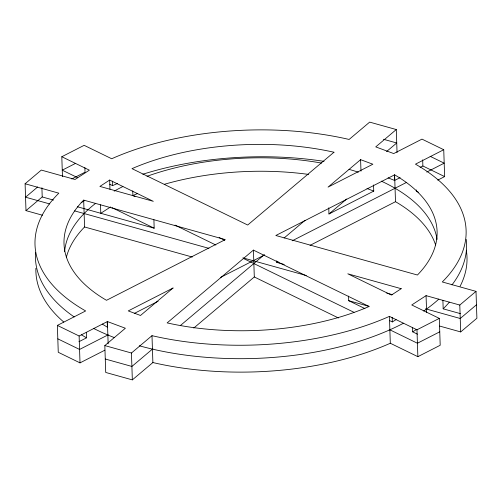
<?xml version="1.0" encoding="UTF-8"?>
<svg xmlns="http://www.w3.org/2000/svg" width="502" height="502" viewBox="0 0 502 502"><rect width="100%" height="100%" fill="white"/><g stroke="black" fill="none" stroke-linecap="round" stroke-linejoin="round"><path stroke-width="0.75" d="M42.475 215.232L25.991 210.633L25.1 183.757L41.321 170.071L75.043 179.484L89.356 170.165L61.802 156.737L62.468 176.704M37.713 186.932L25.546 197.198L49.698 203.937M25.991 210.633L42.212 196.947L41.904 187.729M437.738 180.124L444.634 176.597L443.743 149.721L415.455 164.173A215.672 107.51 -1.9 0 1 442.287 281.955L476.009 291.367L459.788 305.053L426.066 295.647L411.753 304.965L439.306 318.387L440.198 345.263L417.865 356.671L390.311 343.249A215.672 107.51 -1.9 0 1 152.884 362.551L132.34 379.882L105.715 372.453L104.824 345.583L125.368 328.245L107.403 321.55L79.121 336.001L57.366 325.403L58.257 352.278L80.013 362.877L104.849 350.189M132.34 379.882L131.449 353.013L151.993 335.675A215.672 107.51 -1.9 0 0 389.42 316.373L416.974 329.795L439.306 318.387M253.41 250.103L167.135 322.899A186.644 93.039 -1.9 0 0 369.108 306.477L253.41 250.103L254.301 276.972L193.791 328.032M360.599 159.661L328.07 187.102L372.854 164.223L360.599 159.661L360.982 171.176M61.802 156.737L84.135 145.329L111.689 158.751A215.672 107.51 -1.9 0 1 349.116 139.449L369.66 122.118L396.285 129.547L375.741 146.879L393.706 153.574L421.987 139.123L443.743 149.721M152.865 348.752L131.894 366.447L105.269 359.018M180.425 325.497L264.309 254.715M284.088 238.03L305.059 220.334M386.546 151.579L396.731 142.982L383.421 139.267M328.76 207.834L328.961 213.977L346.706 199.005M476.454 304.802L460.234 318.494L425.52 308.805M439.696 326.074L460.679 331.929L476.9 318.243L476.009 291.367M81.136 202.739L84.719 200.411M396.084 319.623L392.332 321.939L389.521 320.571M416.353 329.607L412.644 331.835L412.493 327.36M109.668 180.061L99.898 186.418L153.286 201.315L109.668 180.061L109.969 189.273M110.559 206.937L100.789 213.294L100.513 204.847M75.507 163.401L62.248 170.178L77.754 177.727M71.767 178.976L85.026 172.205L84.876 167.599M57.366 325.403L85.654 310.951A215.672 107.51 -1.9 0 1 58.822 193.17L25.1 183.757M394.61 174.828L275.824 235.507L417.432 275.021A186.644 93.039 -1.9 0 0 394.61 174.828L395.501 201.697A186.644 93.039 -1.9 0 1 435.611 244.976M78.952 341.705L86.545 337.827L86.363 332.449M134.486 313.336L158.099 301.269M328.961 213.977L373.745 191.099L373.538 184.956M388.115 177.852L394.597 180.45L400.113 177.626M420.118 167.404L422.879 165.999L444.634 176.597M108.15 334.834L79.567 349.442L57.812 338.837M220.397 277.493L264.316 255.054M292.202 240.803L406.538 182.395M426.756 172.067L444.188 163.163L430.151 156.323M276.665 260.845L276.721 262.383L278.108 261.674M310.06 245.346L395.501 201.697M439.752 331.822L417.419 343.236L389.232 329.5M83.677 200.103L225.279 239.617L106.499 300.303A186.644 93.039 -1.9 0 1 83.677 200.103L84.568 226.979A186.644 93.039 -1.9 0 0 66.427 257.08M42.212 196.947L53.45 200.085M77.44 206.774L154.177 228.19L153.901 219.744M276.721 262.383L284.251 264.485M386.691 293.068L392.715 294.749M442.902 300.434L443.178 308.83L460.416 313.643M74.597 210.884L208.932 248.364M242.886 257.846L306.283 275.535M84.568 226.979L192.279 257.037M348.557 296.08L348.714 300.685L369.014 306.352M104.824 345.583L131.449 353.013M366.993 188.482L373.745 191.099M109.825 184.284L112.58 185.627A215.672 107.51 -1.9 0 1 117.512 183.494M132.735 190.917L132.892 195.523L134.994 196.552M219.142 237.553L224.752 240.282M348.714 300.685L364.898 308.573M412.644 331.835L417.463 334.188M175.003 225.116L215.873 245.032M243.357 258.423L353.992 312.332M111.965 207.621L154.177 228.19M254.301 276.972L338.448 317.973M459.788 305.053L460.679 331.929M422.678 159.856L422.879 165.999M426.066 295.647L426.625 312.439M416.309 189.925L416.346 191.049A215.672 107.51 -1.9 0 1 418.342 192.197M416.974 329.795L417.865 356.671M396.285 129.547L397.051 152.577M394.415 175.072L394.597 180.45M392.181 317.333L392.332 321.939M389.42 316.373L390.311 343.249M151.993 335.675L152.884 362.551M112.429 181.147L112.58 185.627M107.403 321.55L108.143 343.82M107.215 321.801L107.39 327.172A186.644 93.039 -1.9 0 1 102.289 324.066M79.121 336.001L80.013 362.877M64.62 251.471A186.644 93.039 -1.9 0 1 95.393 203.53M114.18 191.136A186.644 93.039 -1.9 0 1 122.883 186.531M146.986 176.321A186.644 93.039 -1.9 0 1 321.581 163.081M349.009 169.356A186.644 93.039 -1.9 0 1 358.321 172.186M381.282 181.128A186.644 93.039 -1.9 0 1 437.054 239.473M466.22 239.372A215.672 107.51 -1.9 0 1 451.982 284.898M438.842 299.098A215.672 107.51 -1.9 0 1 423.732 311.052M403.476 323.232A215.672 107.51 -1.9 0 1 139.299 345.778M114.581 337.683A215.672 107.51 -1.9 0 1 93.736 328.484M74.183 316.938A215.672 107.51 -1.9 0 1 35.548 252.657M132.892 195.523A186.644 93.039 -1.9 0 1 137.736 193.483M164.443 184.272A186.644 93.039 -1.9 0 1 308.63 174.414M466.295 250.197A215.672 107.51 -1.9 0 1 460.102 286.291M449.346 302.166A215.672 107.51 -1.9 0 1 443.178 308.83M86.545 337.827A215.672 107.51 -1.9 0 1 81.311 334.734M63.773 322.046A215.672 107.51 -1.9 0 1 35.88 268.325M142.819 174.244A215.672 107.51 -1.9 0 1 324.035 161.355M173.039 288.022L140.51 315.469L128.255 310.901L173.039 288.022M333.974 152.231L247.699 225.028L132.001 168.647A186.644 93.039 -1.9 0 1 333.974 152.231M401.211 288.706L391.441 295.063L347.823 273.81L401.211 288.706"/></g></svg>
